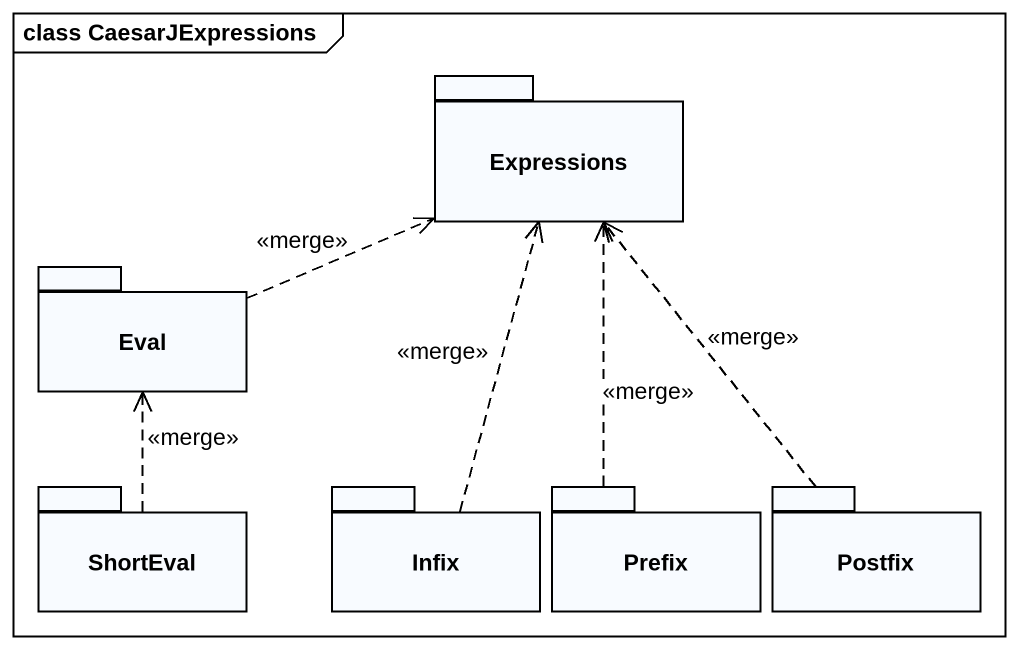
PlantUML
@startuml
mainframe class CaesarJExpressions
package Expressions {
}
package Eval {
}
package ShortEval {
}
package Infix {
}
package Prefix {
}
package Postfix {
}
Eval .right.> Expressions : <<merge>>
ShortEval .up.> Eval : <<merge>>
Infix .up.> Expressions : <<merge>>
Prefix .up.> Expressions : <<merge>>
Postfix .up.> Expressions : <<merge>>
@enduml
